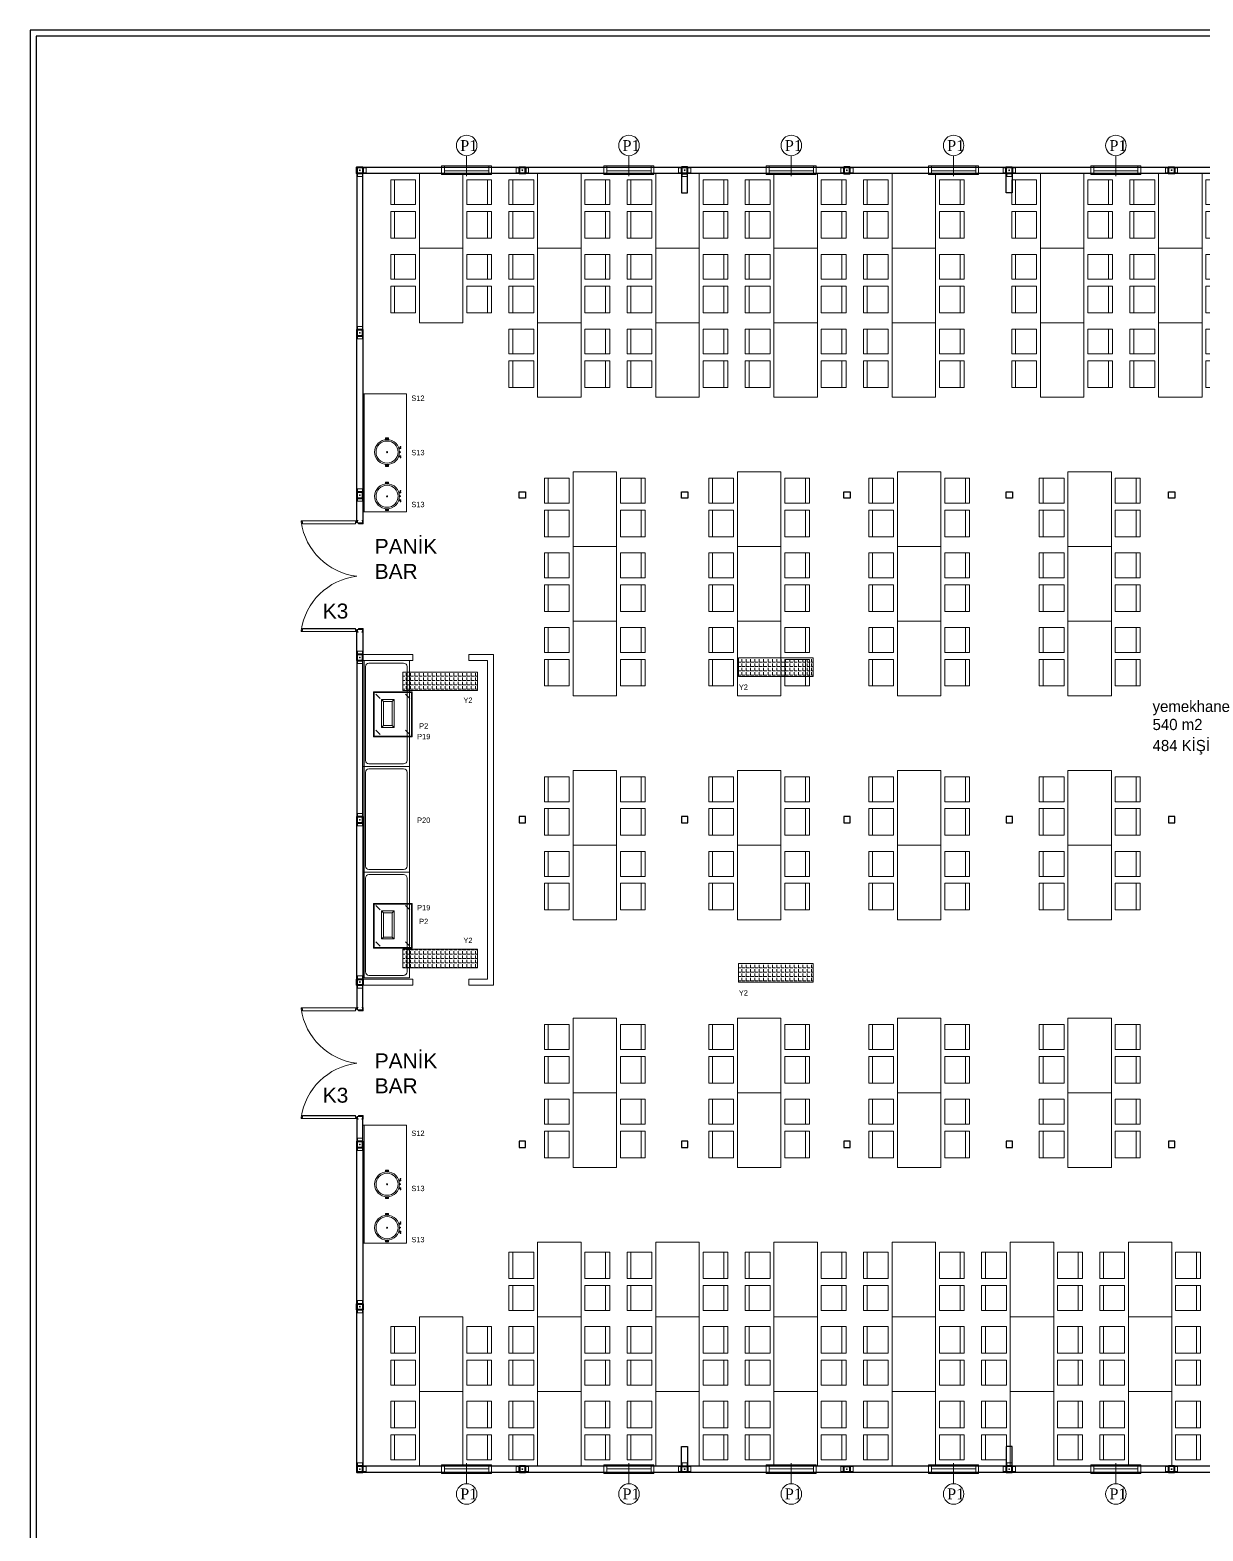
# Model space of a CAD drawing. Header units: millimetres. Extents: x 65390 to 71510, y 46362 to 50796.
# Drawn here: x 65552 to 67438, y 48253 to 50666 of the extents above; entities that cross this region are included whole.
import ezdxf
from ezdxf.enums import TextEntityAlignment as Align

# ---------------------------------------------------------------- set-up
doc = ezdxf.new("R2010")
doc.units = ezdxf.units.MM
for name, color, linetype in [('BİRLEŞİM ELEMANLARI', 4, 'Continuous'), ('DIŞ PANEL', 21, 'Continuous'), ('P1', 40, 'Continuous')]:
    doc.layers.add(name, color=color, linetype=linetype)
for name, color, linetype, lineweight in [('MIM_Sktürk', 251, 'Continuous', 9), ('TEFRİS-M', 232, 'Continuous', 5), ('WALL INTERNAL', 7, 'Continuous', 50), ('YAZİ', 7, 'Continuous', 5)]:
    doc.layers.add(name, color=color, linetype=linetype, lineweight=lineweight)
doc.styles.get("Standard").update_dxf_attribs({"font": 'arial.ttf'})
doc.styles.add('TAKSİM', font='GOTHIC.TTF', dxfattribs={"height": 20})
doc.styles.add('YENI', font='arial.ttf', dxfattribs={"height": 50})
pattern_1 = [(0, (5268.51, 4972.241), (0, 6.985), [5.08, -1.905]), (90, (5268.51, 4972.241), (-6.985, 4e-16), [5.08, -1.905])]

# ---------------------------------------------------------------- blocks, each defined once
blk = doc.blocks.new('DIŞ-P1 PENCERELİ-2514-G-B-(80)')
at = {"layer": 'DIŞ PANEL'}
for p, q in [((0, 100), (2514, 100)), ((0, 0), (0, 100)), ((2514, 0), (0, 0)), ((2514, 100), (2514, 0))]:
    blk.add_line(p, q, dxfattribs=at)
at = {"layer": 'P1', "lineweight": 15}
for p, q in [((1667, -46), (1667, 284)), ((1264, 119), (2069, 119)), ((1264, -19), (1264, 119)), ((1312, 119), (1312, -19)), ((2022, 43), (1312, 43)), ((2022, 119), (2022, -19)), ((2069, 119), (2069, -19)), ((1264, -19), (2069, -19))]:
    blk.add_line(p, q, dxfattribs=at)
blk.add_circle((1667, 449), 165, dxfattribs=at)
blk = doc.blocks.new('DIŞ KÖŞE KEP 80-80')
at = {"lineweight": 40, "elevation": 1364}
blk.add_lwpolyline([(38, 62), (38, -38), (-62, -38), (-62, 62)], close=True, dxfattribs=at)
at = {"layer": 'BİRLEŞİM ELEMANLARI', "color": 6, "lineweight": 20}
for p, q in [((-52, 50, 1364), (88, 50, 1364)), ((56, 50, 1364), (56, 52, 1364)), ((63, 47, 1364), (63, 55, 1364)), ((69, 50, 1364), (69, 52, 1364)), ((-47, -63, 1364), (-55, -63, 1364)), ((88, -30, 1364), (-52, -30, 1364)), ((-50, -56, 1364), (-52, -56, 1364)), ((-50, -69, 1364), (-52, -69, 1364)), ((-50, -88, 1364), (-50, -32, 1364)), ((-50, -57, 1364), (-50, -69, 1364)), ((27, -63, 1364), (35, -63, 1364)), ((30, -88, 1364), (30, -32, 1364)), ((30, -56, 1364), (32, -56, 1364)), ((30, -57, 1364), (30, -69, 1364)), ((30, -69, 1364), (32, -69, 1364)), ((56, -30, 1364), (56, -32, 1364)), ((63, -27, 1364), (63, -35, 1364)), ((69, -30, 1364), (69, -32, 1364))]:
    blk.add_line(p, q, dxfattribs=at)
at = {"layer": 'BİRLEŞİM ELEMANLARI', "color": 6, "lineweight": 20, "elevation": 1364}
for points in [[(-52, -32), (-52, 52)], [(-52, 52), (88, 52), (88, -32), (-52, -32)]]:
    blk.add_lwpolyline(points, dxfattribs=at)
blk.add_lwpolyline([(-52, -32), (32, -32), (32, -88), (-52, -88)], close=True, dxfattribs=at)
at = {"layer": 'BİRLEŞİM ELEMANLARI', "color": 6, "lineweight": 20}
blk.add_circle((-12, 12, 1364), 6.5, dxfattribs=at)
blk = doc.blocks.new('DIŞ İKİLİ KEP 80-80')
at = {"lineweight": 40}
blk.add_lwpolyline([(48, 62), (48, -38), (-48, -38), (-48, 62)], close=True, dxfattribs=at)
at = {"layer": 'BİRLEŞİM ELEMANLARI', "color": 6, "lineweight": 20}
for p, q in [((97, 50), (-98, 50)), ((-79, 50), (-79, 52)), ((-73, 47), (-73, 55)), ((-66, 50), (-66, 52)), ((65, 50), (65, 52)), ((72, 47), (72, 55)), ((78, 50), (78, 52)), ((-98, -30), (97, -30)), ((-79, -30), (-79, -32)), ((-73, -27), (-73, -35)), ((-66, -30), (-66, -32)), ((65, -30), (65, -32)), ((72, -27), (72, -35)), ((78, -30), (78, -32))]:
    blk.add_line(p, q, dxfattribs=at)
for points in [[(-98, -32), (-98, 52)], [(-98, 52), (97, 52), (97, -32), (-98, -32)]]:
    blk.add_lwpolyline(points, dxfattribs=at)
blk.add_circle((0, 12), 6.5, dxfattribs=at)
blk = doc.blocks.new('DIŞ-DOLU-2514-G-B-(80)')
at = {"layer": 'DIŞ PANEL'}
blk.add_lwpolyline([(0, 100), (2514, 100), (2514, 0), (0, 0)], close=True, dxfattribs=at)
blk = doc.blocks.new('İÇ-DOLU-312.5-B-B-(80)ÖZEL1')
at = {"layer": 'DIŞ PANEL', "elevation": 0}
blk.add_lwpolyline([(1046536, 835213), (1046536, 834901), (1046632, 834901), (1046632, 835213)], close=True, dxfattribs=at)
blk = doc.blocks.new('DIŞ ÜÇLÜ KEP 80-80')
at = {"lineweight": 40, "elevation": 1364}
blk.add_lwpolyline([(48, 62), (48, -38), (-48, -38), (-48, 62)], close=True, dxfattribs=at)
at = {"layer": 'BİRLEŞİM ELEMANLARI', "color": 6, "lineweight": 20}
for p, q in [((-39, 50, 1364), (-98, 50, 1364)), ((-79, 50, 1364), (-79, 52, 1364)), ((-73, 47, 1364), (-73, 55, 1364)), ((-66, 50, 1364), (-66, 52, 1364)), ((-39, 50, 1364), (98, 50, 1364)), ((66, 50, 1364), (66, 52, 1364)), ((73, 47, 1364), (73, 55, 1364)), ((79, 50, 1364), (79, 52, 1364)), ((-98, -30, 1364), (-39, -30, 1364)), ((-79, -30, 1364), (-79, -32, 1364)), ((-73, -27, 1364), (-73, -35, 1364)), ((-66, -30, 1364), (-66, -32, 1364)), ((-37, -63, 1364), (-45, -63, 1364)), ((-40, -56, 1364), (-42, -56, 1364)), ((-40, -70, 1364), (-42, -70, 1364)), ((-40, -88, 1364), (-40, -32, 1364)), ((-40, -57, 1364), (-40, -69, 1364)), ((98, -30, 1364), (-39, -30, 1364)), ((37, -63, 1364), (45, -63, 1364)), ((40, -88, 1364), (40, -32, 1364)), ((40, -56, 1364), (42, -56, 1364)), ((40, -57, 1364), (40, -69, 1364)), ((40, -70, 1364), (42, -70, 1364)), ((66, -30, 1364), (66, -32, 1364)), ((73, -27, 1364), (73, -35, 1364)), ((79, -30, 1364), (79, -32, 1364))]:
    blk.add_line(p, q, dxfattribs=at)
at = {"layer": 'BİRLEŞİM ELEMANLARI', "color": 6, "lineweight": 20, "elevation": 1364}
for points in [[(-98, -32), (-98, 52)], [(-98, 52), (98, 52), (98, -32), (-98, -32)]]:
    blk.add_lwpolyline(points, dxfattribs=at)
blk.add_lwpolyline([(-42, -32), (42, -32), (42, -88), (-42, -88)], close=True, dxfattribs=at)
at = {"layer": 'BİRLEŞİM ELEMANLARI', "color": 6, "lineweight": 20}
blk.add_circle((0, 12, 1364), 6.5, dxfattribs=at)
blk = doc.blocks.new('DIŞ-K3 KAPILI-2514-G-B-(80)')
at = {"color": 3, "lineweight": 0}
for p, q in [((359, 100), (359, 99)), ((359, -1), (359, 1)), ((400, 89), (360, 89)), ((360, 89), (360, 77)), ((360, 77), (361, 77)), ((360, 21), (361, 21)), ((360, 9), (360, 21)), ((400, 9), (360, 9)), ((360, 9), (400, 9)), ((398, 87), (361, 87)), ((361, 77), (361, 87)), ((361, 21), (361, 10)), ((398, 10), (361, 10)), ((398, 87), (398, 10)), ((400, 9), (400, 89)), ((2114, 9), (2114, 89)), ((2154, 89), (2114, 89)), ((2114, 9), (2154, 9)), ((2154, 9), (2114, 9)), ((2116, 87), (2153, 87)), ((2116, 87), (2116, 10)), ((2116, 10), (2153, 10)), ((2153, 77), (2153, 87)), ((2154, 77), (2153, 77)), ((2153, 21), (2153, 10)), ((2154, 21), (2153, 21)), ((2154, 89), (2154, 77)), ((2154, 87), (2154, 87)), ((2154, 9), (2154, 21)), ((2154, 10), (2154, 10)), ((2155, 100), (2155, 99)), ((2155, -1), (2155, 1))]:
    blk.add_line(p, q, dxfattribs=at)
at = {"color": 7, "lineweight": 0}
for p, q in [((400, 9), (400, 1)), ((2114, 1), (2114, 9))]:
    blk.add_line(p, q, dxfattribs=at)
at = {"color": 2, "lineweight": 0}
for points in [[(385, 116), (385, 101), (367, 101), (367, 993), (385, 993), (385, 978), (384, 978), (384, 992), (369, 992), (369, 102), (384, 102), (384, 116)], [(369, 102), (384, 102), (384, 122), (414, 122), (414, 972), (384, 972), (384, 992), (369, 992), (369, 991), (383, 991), (383, 971), (413, 971), (413, 123), (383, 123), (383, 103), (369, 103)], [(2145, 102), (2130, 102), (2130, 122), (2100, 122), (2100, 972), (2130, 972), (2130, 992), (2145, 992), (2145, 991), (2131, 991), (2131, 971), (2101, 971), (2101, 123), (2131, 123), (2131, 103), (2145, 103)], [(2129, 116), (2129, 101), (2147, 101), (2147, 993), (2129, 993), (2129, 978), (2130, 978), (2130, 992), (2145, 992), (2145, 102), (2130, 102), (2130, 116)]]:
    blk.add_lwpolyline(points, close=True, dxfattribs=at)
at = {"color": 3, "lineweight": 0}
for points in [[(359, 100), (401, 100), (401, 74), (416, 74), (416, -1), (359, -1)], [(359, 1), (415, 1), (415, 73), (400, 73), (400, 99), (359, 99)], [(2155, 100), (2113, 100), (2113, 74), (2098, 74), (2098, -1), (2155, -1)], [(2155, 1), (2099, 1), (2099, 73), (2114, 73), (2114, 99), (2155, 99)]]:
    blk.add_lwpolyline(points, dxfattribs=at)
at = {"color": 2, "lineweight": 0}
for centre, start, end in [((239, -21), 6.7975, 81.8055), ((2275, -21), 98.1945, 173.2025)]:
    blk.add_arc(centre, 1025, start, end, dxfattribs=at)
at = {"layer": 'DIŞ PANEL'}
for points in [[(401, 100), (0, 100), (0, 0), (416, 0)], [(2098, 0), (2514, 0), (2514, 100), (2113, 100)]]:
    blk.add_lwpolyline(points, dxfattribs=at)
blk = doc.blocks.new('A$C4E6A47DD')
at = {"layer": 'MIM_Sktürk'}
for points in [[(19.7, 37.5), (19.7, 40), (15.3, 40), (15.3, 37.5)], [(19.2, 38), (19.2, 39.5), (15.8, 39.5), (15.8, 38)], [(36.8, 28), (36.5, 25.4), (35.9, 25.4), (35.7, 28)], [(19.7, 2.5), (19.7, 0), (15.3, 0), (15.3, 2.5)], [(19.2, 2), (19.2, 0.5), (15.8, 0.5), (15.8, 2)], [(36.8, 12), (36.5, 14.6), (35.9, 14.6), (35.7, 12)]]:
    blk.add_lwpolyline(points, close=True, dxfattribs=at)
for points in [[(33.9, 26), (35.9, 26)], [(37, 26), (37, 24.9), (34.3, 24.9)], [(36.6, 26), (37, 26)], [(33.9, 13.9), (35.9, 13.9)], [(37, 13.9), (37, 15), (34.3, 15)], [(35.5, 20), (35, 20)], [(36.6, 13.9), (37, 13.9)]]:
    blk.add_lwpolyline(points, dxfattribs=at)
blk.add_lwpolyline([(17.5, 19.2, 1), (17.5, 20.7, 1)], format="xyb", close=True, dxfattribs=at)
for centre, radius in [((17.5, 20), 17.5), ((17.5, 20), 15.5), ((36, 20.1), 0.469)]:
    blk.add_circle(centre, radius, dxfattribs=at)
blk = doc.blocks.new('A$C06C77159')
at = {"layer": 'MIM_Sktürk'}
for p, q in [((10.5, 58.5), (3.5, 51.5)), ((68.5, 58.5), (61.5, 51.5)), ((3.5, 3.5), (10.5, 10.5)), ((61.5, 3.5), (68.5, 10.5))]:
    blk.add_line(p, q, dxfattribs=at)
for points in [[(0, 0), (72, 0), (72, 62), (0, 62)], [(1, 1), (71, 1), (71, 61), (1, 61)]]:
    blk.add_lwpolyline(points, close=True, dxfattribs=at)
blk = doc.blocks.new('A$C3A6311A7')
at = {"layer": 'MIM_Sktürk'}
for p, q in [((33, 104.5), (30, 107.5)), ((47, 104.5), (50, 107.5)), ((33, 65.5), (30, 62.5)), ((47, 65.5), (50, 62.5))]:
    blk.add_line(p, q, dxfattribs=at)
for points in [[(0, 0), (75, 0), (75, 170), (0, 170)], [(2, 0), (0, 0), (0, 170), (2, 170)], [(50, 62.5), (50, 107.5), (30, 107.5), (30, 62.5)], [(47, 65.5), (47, 104.5), (33, 104.5), (33, 65.5)]]:
    blk.add_lwpolyline(points, close=True, dxfattribs=at)
blk.add_lwpolyline([(9.6, 4), (65.4, 4, 0.414214), (71, 9.6), (71, 160.4, 0.414214), (65.4, 166), (9.6, 166, 0.414214), (4, 160.4), (4, 9.6, 0.414214)], format="xyb", close=True, dxfattribs=at)
blk = doc.blocks.new('YEMEK MASASI 4 KİŞİLİK')
for p, q in [((204816, 129392), (204388, 129392)), ((204388, 129392), (204388, 128992)), ((204816, 128992), (204816, 129392)), ((204927, 128992), (204927, 129392)), ((204927, 129392), (205327, 129392)), ((205327, 129392), (205327, 128992)), ((204816, 129326), (204388, 129326)), ((205327, 129326), (204927, 129326)), ((205429, 128931), (204229, 128931)), ((204229, 128931), (204229, 128231)), ((204388, 128992), (204816, 128992)), ((205327, 128992), (204927, 128992)), ((205429, 128231), (205429, 128931)), ((204229, 128231), (205429, 128231)), ((204388, 128170), (204816, 128170)), ((204388, 127770), (204388, 128170)), ((204816, 128170), (204816, 127770)), ((205327, 128170), (204927, 128170)), ((204927, 128170), (204927, 127770)), ((205327, 127770), (205327, 128170)), ((204816, 127832), (204388, 127832)), ((204816, 127770), (204388, 127770)), ((205327, 127832), (204927, 127832)), ((204927, 127770), (205327, 127770))]:
    blk.add_line(p, q)

msp = doc.modelspace()

# ---------------------------------------------------------------- hatches: boundary and pattern name
at = {"layer": 'MIM_Sktürk'}
h = msp.add_hatch(dxfattribs=at)
h.set_pattern_fill('ANGLE', color=256)
h.set_pattern_definition([(0, (5808.6186, 4994.908), (0, 6.985), [5.08, -1.905]), (90, (5808.6186, 4994.908), (-6.985, 4e-16), [5.08, -1.905])])
h.paths.add_polyline_path([(66811.544, 49656.868), (66691.544, 49656.868), (66691.544, 49626.868), (66811.544, 49626.868)])
h = msp.add_hatch(dxfattribs=at)
h.set_pattern_fill('ANGLE', color=256)
h.set_pattern_definition(pattern_1)
h.paths.add_polyline_path([(66271.435, 49634.201), (66151.435, 49634.201), (66151.435, 49604.201), (66271.435, 49604.201)])
h = msp.add_hatch(dxfattribs=at)
h.set_pattern_fill('ANGLE', color=256)
h.set_pattern_definition(pattern_1)
h.paths.add_polyline_path([(66271.435, 49158.787), (66151.435, 49158.787), (66151.435, 49188.787), (66271.435, 49188.787)])
h = msp.add_hatch(dxfattribs=at)
h.set_pattern_fill('ANGLE', color=256)
h.set_pattern_definition([(0, (5808.6186, 4503.3554), (0, 6.985), [5.08, -1.905]), (90, (5808.6186, 4503.3554), (-6.985, 4e-16), [5.08, -1.905])])
h.paths.add_polyline_path([(66811.544, 49165.315), (66691.544, 49165.315), (66691.544, 49135.315), (66811.544, 49135.315)])

# ---------------------------------------------------------------- linework, layer by layer
for points in [[(65552.092, 46491.397), (71407.092, 46491.397), (71407.092, 50666.397), (65552.092, 50666.397)], [(65562.092, 46501.397), (71397.092, 46501.397), (71397.092, 50656.397), (65562.092, 50656.397)]]:
    msp.add_lwpolyline(points, close=True)
at = {"ltscale": 5}
for points in [[(66338.712, 49923.716), (66348.712, 49923.716), (66348.712, 49913.716), (66338.712, 49913.716)], [(66599.712, 49923.716), (66609.712, 49923.716), (66609.712, 49913.716), (66599.712, 49913.716)], [(66860.712, 49923.716), (66870.712, 49923.716), (66870.712, 49913.716), (66860.712, 49913.716)], [(67121.712, 49923.716), (67131.712, 49923.716), (67131.712, 49913.716), (67121.712, 49913.716)], [(67382.712, 49923.716), (67392.712, 49923.716), (67392.712, 49913.716), (67382.712, 49913.716)], [(66338.712, 49391.739), (66348.712, 49391.739), (66348.712, 49401.739), (66338.712, 49401.739)], [(66599.712, 49391.739), (66609.712, 49391.739), (66609.712, 49401.739), (66599.712, 49401.739)], [(66860.712, 49391.739), (66870.712, 49391.739), (66870.712, 49401.739), (66860.712, 49401.739)], [(67121.712, 49391.739), (67131.712, 49391.739), (67131.712, 49401.739), (67121.712, 49401.739)], [(67382.712, 49391.739), (67392.712, 49391.739), (67392.712, 49401.739), (67382.712, 49401.739)], [(66338.712, 48869.716), (66348.712, 48869.716), (66348.712, 48879.716), (66338.712, 48879.716)], [(66599.712, 48869.716), (66609.712, 48869.716), (66609.712, 48879.716), (66599.712, 48879.716)], [(66860.712, 48869.716), (66870.712, 48869.716), (66870.712, 48879.716), (66860.712, 48879.716)], [(67121.712, 48869.716), (67131.712, 48869.716), (67131.712, 48879.716), (67121.712, 48879.716)], [(67382.712, 48869.716), (67392.712, 48869.716), (67392.712, 48879.716), (67382.712, 48879.716)]]:
    msp.add_lwpolyline(points, close=True, dxfattribs=at)
at = {"layer": 'MIM_Sktürk'}
for p, q in [((66087.512, 49662.494), (66167.512, 49662.494)), ((66087.512, 49652.494), (66167.512, 49652.494)), ((66167.512, 49652.494), (66167.512, 49662.494)), ((66257.512, 49662.494), (66297.512, 49662.494)), ((66257.512, 49652.494), (66257.512, 49662.494)), ((66257.512, 49652.494), (66287.512, 49652.494)), ((66287.512, 49652.494), (66287.512, 49140.494)), ((66297.512, 49662.494), (66297.512, 49130.494)), ((66087.512, 49140.494), (66167.512, 49140.494)), ((66167.512, 49140.494), (66167.512, 49130.494)), ((66257.512, 49140.494), (66287.512, 49140.494)), ((66257.512, 49140.494), (66257.512, 49130.494)), ((66087.512, 49130.494), (66167.512, 49130.494)), ((66257.512, 49130.494), (66297.512, 49130.494))]:
    msp.add_line(p, q, dxfattribs=at)
for points in [[(66087.512, 49891.682), (66157.512, 49891.682), (66157.512, 50081.682), (66087.512, 50081.682)], [(66089.512, 49891.682), (66087.512, 49891.682), (66087.512, 50081.682), (66089.512, 50081.682)], [(66691.544, 49626.868), (66811.544, 49626.868), (66811.544, 49656.868), (66691.544, 49656.868)], [(66151.435, 49604.201), (66271.435, 49604.201), (66271.435, 49634.201), (66151.435, 49634.201)], [(66087.512, 49312.494), (66162.512, 49312.494), (66162.512, 49482.494), (66087.512, 49482.494)], [(66089.512, 49312.494), (66087.512, 49312.494), (66087.512, 49482.494), (66089.512, 49482.494)], [(66151.435, 49188.787), (66271.435, 49188.787), (66271.435, 49158.787), (66151.435, 49158.787)], [(66691.544, 49135.315), (66811.544, 49135.315), (66811.544, 49165.315), (66691.544, 49165.315)], [(66087.512, 48715.756), (66157.512, 48715.756), (66157.512, 48905.756), (66087.512, 48905.756)], [(66089.512, 48715.756), (66087.512, 48715.756), (66087.512, 48905.756), (66089.512, 48905.756)]]:
    msp.add_lwpolyline(points, close=True, dxfattribs=at)
msp.add_lwpolyline([(66097.141, 49316.494), (66152.883, 49316.494, 0.41421356), (66158.512, 49322.123), (66158.512, 49472.864, 0.41421356), (66152.883, 49478.494), (66097.141, 49478.494, 0.41421356), (66091.512, 49472.864), (66091.512, 49322.123, 0.41421356)], format="xyb", close=True, dxfattribs=at)

# ---------------------------------------------------------------- block references
at = {"yscale": 0.1, "zscale": 0.1}
for name, p, xscale in [('DIŞ KÖŞE KEP 80-80', (66083.712, 50439.694, -136.413), 0.1), ('DIŞ İKİLİ KEP 80-80', (66343.762, 50439.694), 0.1), ('DIŞ ÜÇLÜ KEP 80-80', (66604.712, 50439.694, -136.413), -0.1), ('DIŞ İKİLİ KEP 80-80', (66865.662, 50439.694), -0.1), ('DIŞ ÜÇLÜ KEP 80-80', (67126.712, 50439.694, -136.413), 0.1), ('DIŞ İKİLİ KEP 80-80', (67387.762, 50439.739), 0.1), ('İÇ-DOLU-312.5-B-B-(80)ÖZEL1', (-38053.662, -33085.423), 0.1), ('İÇ-DOLU-312.5-B-B-(80)ÖZEL1', (171785.086, -33085.423), -0.1)]:
    msp.add_blockref(name, p, dxfattribs=dict(at, xscale=xscale))
for name, p, xscale, rotation in [('DIŞ İKİLİ KEP 80-80', (66083.712, 50179.644), -0.1, 90), ('DIŞ İKİLİ KEP 80-80', (66083.712, 49918.644), -0.1, 90), ('DIŞ İKİLİ KEP 80-80', (66083.712, 49657.644), -0.1, 90), ('DIŞ İKİLİ KEP 80-80', (66083.712, 49396.644), -0.1, 90), ('DIŞ İKİLİ KEP 80-80', (66083.712, 49135.744), 0.1, 90), ('DIŞ İKİLİ KEP 80-80', (66083.712, 48874.644), -0.1, 90), ('DIŞ İKİLİ KEP 80-80', (66083.712, 48613.744), 0.1, 90.00000000000001), ('İÇ-DOLU-312.5-B-B-(80)ÖZEL1', (-38053.662, 131878.856), -0.1, 180), ('İÇ-DOLU-312.5-B-B-(80)ÖZEL1', (171785.086, 131878.856), 0.1, 180), ('DIŞ KÖŞE KEP 80-80', (66083.712, 48353.694, -136.413), -0.1, 180), ('DIŞ ÜÇLÜ KEP 80-80', (66604.712, 48353.694, -136.413), 0.1, 180), ('DIŞ ÜÇLÜ KEP 80-80', (67126.712, 48353.694, -136.413), -0.1, 180), ('DIŞ İKİLİ KEP 80-80', (66343.762, 48353.694), -0.1, 180), ('DIŞ İKİLİ KEP 80-80', (66865.662, 48353.694), 0.1, 180), ('DIŞ İKİLİ KEP 80-80', (67387.762, 48353.739), -0.1, 180)]:
    msp.add_blockref(name, p, dxfattribs=dict(at, xscale=xscale, rotation=rotation))
at = {"layer": 'MIM_Sktürk', "xscale": 1.142857142857143, "yscale": 1.142857142857143, "zscale": 1.142857142857143}
for p in [(66106.236, 49964.877), (66106.236, 49893.843), (66106.236, 48787.687), (66106.236, 48717.918)]:
    msp.add_blockref('A$C4E6A47DD', p, dxfattribs=at)
at = {"layer": 'MIM_Sktürk'}
for p in [(66087.512, 49482.494), (66087.512, 49142.494)]:
    msp.add_blockref('A$C3A6311A7', p, dxfattribs=at)
at = {"layer": 'MIM_Sktürk', "rotation": 90}
for p in [(66166.506, 49530.111), (66166.506, 49190.111)]:
    msp.add_blockref('A$C06C77159', p, dxfattribs=at)
at = {"layer": 'TEFRİS-M', "yscale": 0.1, "zscale": 0.1, "rotation": 270}
for p, xscale in [((53355.092, 29892.946), -0.1), ((53545.092, 29892.946), -0.1), ((53735.092, 29892.946), -0.1), ((53925.092, 29892.946), -0.1), ((54115.092, 29892.946), -0.1), ((54353.678, 29892.946), -0.1), ((54543.678, 29892.946), -0.1), ((53355.092, 29772.946), -0.1), ((53545.092, 29772.946), -0.1), ((53735.092, 29772.946), -0.1), ((53925.092, 29772.946), -0.1), ((54115.092, 29772.946), -0.1), ((54353.678, 29772.946), -0.1), ((54543.678, 29772.946), -0.1), ((53545.092, 29652.946), -0.1), ((53735.092, 29652.946), -0.1), ((53925.092, 29652.946), -0.1), ((54115.092, 29652.946), -0.1), ((54353.678, 29652.946), -0.1), ((54543.678, 29652.946), -0.1), ((53602.244, 29412.946), -0.1), ((53866.504, 29412.946), -0.1), ((54123.666, 29412.946), -0.1), ((54397.976, 29412.946), -0.1), ((53602.244, 29292.946), -0.1), ((53866.504, 29292.946), -0.1), ((54123.666, 29292.946), -0.1), ((54397.976, 29292.946), -0.1), ((53602.244, 29172.946), -0.1), ((53866.504, 29172.946), -0.1), ((54123.666, 29172.946), -0.1), ((54397.976, 29172.946), -0.1), ((53602.244, 28932.946), -0.1), ((53866.504, 28932.946), -0.1), ((54123.666, 28932.946), -0.1), ((54397.976, 28932.946), -0.1), ((53602.244, 28812.946), -0.1), ((53866.504, 28812.946), -0.1), ((54123.666, 28812.946), -0.1), ((54397.976, 28812.946), -0.1), ((53602.244, 28534.546), -0.1), ((53866.504, 28534.546), -0.1), ((54123.666, 28534.546), -0.1), ((54397.976, 28534.546), -0.1), ((53602.244, 28414.546), -0.1), ((53866.504, 28414.546), -0.1), ((54123.666, 28414.546), -0.1), ((54397.976, 28414.546), -0.1), ((53545.092, 69140.441), 0.1), ((53735.092, 69140.441), 0.1), ((53925.092, 69140.441), 0.1), ((54115.092, 69140.441), 0.1), ((54305.092, 69140.441), 0.1), ((54495.092, 69140.441), 0.1), ((53355.092, 69020.441), 0.1), ((53545.092, 69020.441), 0.1), ((53735.092, 69020.441), 0.1), ((53925.092, 69020.441), 0.1), ((54115.092, 69020.441), 0.1), ((54305.092, 69020.441), 0.1), ((54495.092, 69020.441), 0.1), ((53355.092, 68900.441), 0.1), ((53545.092, 68900.441), 0.1), ((53735.092, 68900.441), 0.1), ((53925.092, 68900.441), 0.1), ((54115.092, 68900.441), 0.1), ((54305.092, 68900.441), 0.1), ((54495.092, 68900.441), 0.1)]:
    msp.add_blockref('YEMEK MASASI 4 KİŞİLİK', p, dxfattribs=dict(at, xscale=xscale))
at = {"layer": 'WALL INTERNAL', "xscale": 0.1, "yscale": 0.1, "zscale": 0.1}
for p in [(66087.512, 50435.894), (66348.512, 50435.894), (66609.512, 50435.894), (66870.512, 50435.894), (67131.512, 50435.894), (67392.512, 50435.939)]:
    msp.add_blockref('DIŞ-P1 PENCERELİ-2514-G-B-(80)', p, dxfattribs=at)
at = {"layer": 'WALL INTERNAL', "yscale": 0.1, "zscale": 0.1}
for name, p, xscale, rotation in [('DIŞ-DOLU-2514-G-B-(80)', (66087.512, 50435.894), -0.1, 90), ('DIŞ-DOLU-2514-G-B-(80)', (66087.512, 49923.494), 0.1, 90), ('DIŞ-K3 KAPILI-2514-G-B-(80)', (66087.512, 49913.894), -0.1, 90), ('DIŞ-DOLU-2514-G-B-(80)', (66087.512, 49652.894), -0.1, 90), ('DIŞ-DOLU-2514-G-B-(80)', (66087.512, 49140.494), 0.1, 90), ('DIŞ-K3 KAPILI-2514-G-B-(80)', (66087.512, 48879.494), 0.1, 90), ('DIŞ-DOLU-2514-G-B-(80)', (66087.512, 48618.494), 0.1, 90), ('DIŞ-DOLU-2514-G-B-(80)', (66087.512, 48357.494), 0.1, 90.00000000000001), ('DIŞ-P1 PENCERELİ-2514-G-B-(80)', (66087.512, 48357.494), -0.1, 180), ('DIŞ-P1 PENCERELİ-2514-G-B-(80)', (66348.512, 48357.494), -0.1, 180), ('DIŞ-P1 PENCERELİ-2514-G-B-(80)', (66609.512, 48357.494), -0.1, 180), ('DIŞ-P1 PENCERELİ-2514-G-B-(80)', (66870.512, 48357.494), -0.1, 180), ('DIŞ-P1 PENCERELİ-2514-G-B-(80)', (67131.512, 48357.494), -0.1, 180), ('DIŞ-P1 PENCERELİ-2514-G-B-(80)', (67392.512, 48357.539), -0.1, 180)]:
    msp.add_blockref(name, p, dxfattribs=dict(at, xscale=xscale, rotation=rotation))

# ---------------------------------------------------------------- texts
at = {"style": 'TAKSİM'}
for s, p in [('S12', (66175.873, 50070.11)), ('S13', (66175.873, 49982.701)), ('S13', (66175.873, 49899.203)), ('Y2', (66256.284, 49584.528)), ('Y2', (66699.19, 49605.49)), ('P2', (66185.145, 49543.142)), ('P19', (66185.145, 49526.098)), ('P20', (66185.145, 49391.659)), ('P19', (66185.145, 49251.029)), ('P2', (66185.145, 49228.785)), ('Y2', (66256.284, 49198.377)), ('Y2', (66699.19, 49113.937)), ('S12', (66175.873, 48888.193)), ('S13', (66175.873, 48799.519)), ('S13', (66175.873, 48717.285))]:
    msp.add_text(s, height=8.64, dxfattribs=at).set_placement(p, align=Align.CENTER)
for s, p in [('yemekhane', (67357.156, 49569.984)), ('540 m2', (67357.156, 49540.812)), ('484 KİŞİ', (67357.156, 49506.972))]:
    msp.add_text(s, height=18, dxfattribs=at).set_placement(p)
at = {"lineweight": 0, "char_height": 17.49163, "width": 436.13154}
for insert, attachment_point in [((66243.679, 50489.323), 1), ((66504.679, 50489.323), 1), ((66765.679, 50489.323), 1), ((67026.679, 50489.323), 1), ((67287.679, 50489.323), 1), ((66243.679, 48304.064), 7), ((66504.679, 48304.064), 7), ((66765.679, 48304.064), 7), ((67026.679, 48304.064), 7), ((67287.679, 48304.064), 7)]:
    msp.add_mtext('{\\fGeorgia|b0|i0|c162|p18;P\\fGeorgia|b0|i0|c0|p18;1}', dxfattribs=dict(at, insert=insert, attachment_point=attachment_point))
at = {"layer": 'YAZİ', "lineweight": 0, "style": 'YENI'}
for s, p in [('PANİK ', (66106.441, 49824.205)), ('BAR', (66106.441, 49783.98)), ('K3', (66022.854, 49720.223)), ('PANİK ', (66106.441, 48997.114)), ('K3', (66022.854, 48941.774)), ('BAR', (66106.441, 48956.889))]:
    msp.add_text(s, height=24, dxfattribs=at).set_placement(p)

doc.saveas('drawing.dxf')
